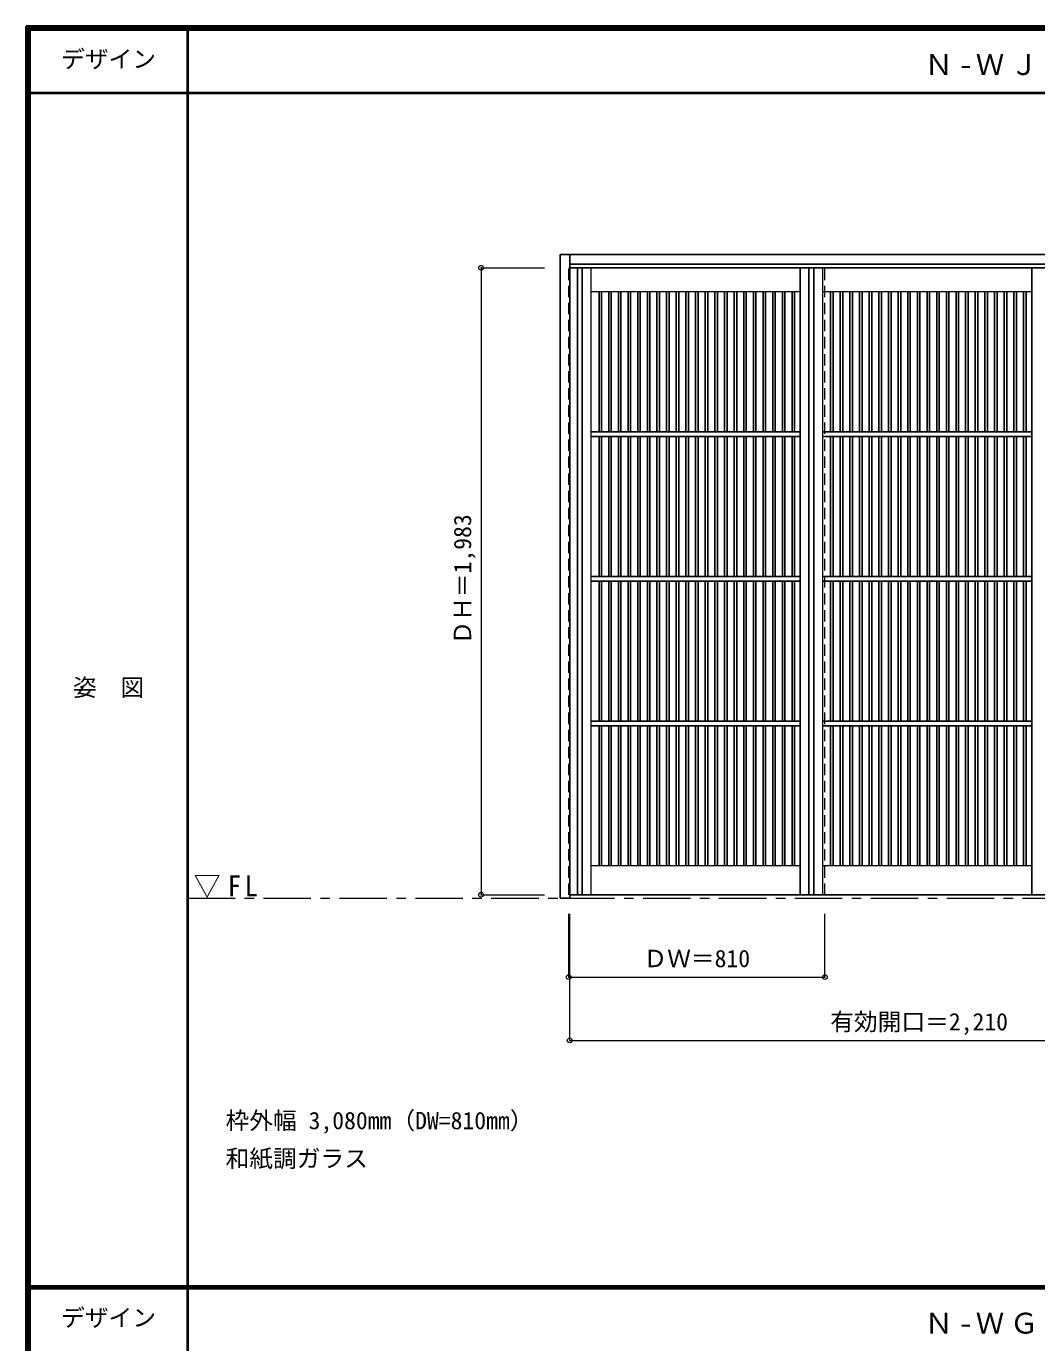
# Model space of a CAD drawing. Units: millimetres, scale not verified. Extents: x -6000 to 5700, y -4307 to 4260.
# Drawn here: x -6000 to -2806, y 12 to 4175 of the extents above; entities that cross this region are included whole.
import ezdxf
from ezdxf.enums import TextEntityAlignment as Align

# ---------------------------------------------------------------- set-up
doc = ezdxf.new("R2010")
doc.units = ezdxf.units.MM
doc.header["$LTSCALE"] = 30
doc.header["$PDMODE"] = 32
doc.header["$PDSIZE"] = 15
doc.linetypes.add('CHAIN1', pattern=[8, 5, -1, 1, -1])
doc.linetypes.add('DASHED1', pattern=[1.8, 1.2, -0.6])
for name, color, linetype, lineweight in [('0-1_通り芯', 7, 'CHAIN1', 18), ('0-2_扉', 4, 'DASHED1', 9), ('0-3_仕上げ', 3, 'Continuous', 25), ('0-4_枠', 3, 'Continuous', 25), ('0-B_寸法', 4, 'Continuous', 9), ('F-1_枠', 6, 'Continuous', 40)]:
    doc.layers.add(name, color=color, linetype=linetype, lineweight=lineweight)
doc.layers.add('0-A_文字', color=7, linetype='Continuous')
doc.layers.add('F-A_文字', color=7, linetype='Continuous')
doc.styles.add('ＭＳ ゴシック', font='')
doc.styles.get('ＭＳ ゴシック').set_extended_font_data('MS Gothic')

msp = doc.modelspace()

# ---------------------------------------------------------------- linework, layer by layer
at = {"layer": '0-1_通り芯'}
msp.add_line((-5490, 1418), (5690, 1418), dxfattribs=at)
at = {"layer": '0-2_扉'}
for p, q in [((-4285, 3411.5), (-4282, 3411.5)), ((-4285, 1428.5), (-4285, 3411.5)), ((-3475, 1428.5), (-3475, 3411.5)), ((-4282, 1428.5), (-4285, 1428.5))]:
    msp.add_line(p, q, dxfattribs=at)
at = {"layer": '0-2_扉', "color": 3, "linetype": 'Continuous', "lineweight": 25}
for p, q in [((-3553, 3411.5), (-3553, 1428.5)), ((-2821, 3411.5), (-2821, 1428.5)), ((-4282, 1428.5), (-2011, 1428.5))]:
    msp.add_line(p, q, dxfattribs=at)
msp.add_lwpolyline([(-4282, 3411.5), (-2011, 3411.5), (-2011, 1428.5)], dxfattribs=at)
at = {"layer": '0-3_仕上げ'}
for p, q in [((-4257.5, 3411.5), (-4257.5, 1428.5)), ((-4242.5, 3411.5), (-4242.5, 1428.5)), ((-3525.5, 3411.5), (-3525.5, 1428.5)), ((-3510.5, 3411.5), (-3510.5, 1428.5)), ((-4189, 3335.5), (-4189, 2893)), ((-4181, 3335.5), (-4181, 2893)), ((-4158.5, 3335.5), (-4158.5, 2893)), ((-4150.5, 3335.5), (-4150.5, 2893)), ((-4128, 3335.5), (-4128, 2893)), ((-4120, 3335.5), (-4120, 2893)), ((-4097.5, 3335.5), (-4097.5, 2893)), ((-4089.5, 3335.5), (-4089.5, 2893)), ((-4067, 3335.5), (-4067, 2893)), ((-4059, 3335.5), (-4059, 2893)), ((-4036.5, 3335.5), (-4036.5, 2893)), ((-4028.5, 3335.5), (-4028.5, 2893)), ((-4006, 3335.5), (-4006, 2893)), ((-3998, 3335.5), (-3998, 2893)), ((-3975.5, 3335.5), (-3975.5, 2893)), ((-3967.5, 3335.5), (-3967.5, 2893)), ((-3945, 3335.5), (-3945, 2893)), ((-3937, 3335.5), (-3937, 2893)), ((-3914.5, 3335.5), (-3914.5, 2893)), ((-3906.5, 3335.5), (-3906.5, 2893)), ((-3884, 3335.5), (-3884, 2893)), ((-3876, 3335.5), (-3876, 2893)), ((-3853.5, 3335.5), (-3853.5, 2893)), ((-3845.5, 3335.5), (-3845.5, 2893)), ((-3823, 3335.5), (-3823, 2893)), ((-3815, 3335.5), (-3815, 2893)), ((-3792.5, 3335.5), (-3792.5, 2893)), ((-3784.5, 3335.5), (-3784.5, 2893)), ((-3762, 3335.5), (-3762, 2893)), ((-3754, 3335.5), (-3754, 2893)), ((-3731.5, 3335.5), (-3731.5, 2893)), ((-3723.5, 3335.5), (-3723.5, 2893)), ((-3701, 3335.5), (-3701, 2893)), ((-3693, 3335.5), (-3693, 2893)), ((-3670.5, 3335.5), (-3670.5, 2893)), ((-3662.5, 3335.5), (-3662.5, 2893)), ((-3640, 3335.5), (-3640, 2893)), ((-3632, 3335.5), (-3632, 2893)), ((-3609.5, 3335.5), (-3609.5, 2893)), ((-3601.5, 3335.5), (-3601.5, 2893)), ((-3579, 3335.5), (-3579, 2893)), ((-3571, 3335.5), (-3571, 2893)), ((-3457, 3335.5), (-3457, 2893)), ((-3449, 3335.5), (-3449, 2893)), ((-3426.5, 3335.5), (-3426.5, 2893)), ((-3418.5, 3335.5), (-3418.5, 2893)), ((-3396, 3335.5), (-3396, 2893)), ((-3388, 3335.5), (-3388, 2893)), ((-3365.5, 3335.5), (-3365.5, 2893)), ((-3357.5, 3335.5), (-3357.5, 2893)), ((-3335, 3335.5), (-3335, 2893)), ((-3327, 3335.5), (-3327, 2893)), ((-3304.5, 3335.5), (-3304.5, 2893)), ((-3296.5, 3335.5), (-3296.5, 2893)), ((-3274, 3335.5), (-3274, 2893)), ((-3266, 3335.5), (-3266, 2893)), ((-3243.5, 3335.5), (-3243.5, 2893)), ((-3235.5, 3335.5), (-3235.5, 2893)), ((-3213, 3335.5), (-3213, 2893)), ((-3205, 3335.5), (-3205, 2893)), ((-3182.5, 3335.5), (-3182.5, 2893)), ((-3174.5, 3335.5), (-3174.5, 2893)), ((-3152, 3335.5), (-3152, 2893)), ((-3144, 3335.5), (-3144, 2893)), ((-3121.5, 3335.5), (-3121.5, 2893)), ((-3113.5, 3335.5), (-3113.5, 2893)), ((-3091, 3335.5), (-3091, 2893)), ((-3083, 3335.5), (-3083, 2893)), ((-3060.5, 3335.5), (-3060.5, 2893)), ((-3052.5, 3335.5), (-3052.5, 2893)), ((-3030, 3335.5), (-3030, 2893)), ((-3022, 3335.5), (-3022, 2893)), ((-2999.5, 3335.5), (-2999.5, 2893)), ((-2991.5, 3335.5), (-2991.5, 2893)), ((-2969, 3335.5), (-2969, 2893)), ((-2961, 3335.5), (-2961, 2893)), ((-2938.5, 3335.5), (-2938.5, 2893)), ((-2930.5, 3335.5), (-2930.5, 2893)), ((-2908, 3335.5), (-2908, 2893)), ((-2900, 3335.5), (-2900, 2893)), ((-2877.5, 3335.5), (-2877.5, 2893)), ((-2869.5, 3335.5), (-2869.5, 2893)), ((-2847, 3335.5), (-2847, 2893)), ((-2839, 3335.5), (-2839, 2893)), ((-3553, 2893), (-4215, 2893)), ((-3553, 2878), (-4215, 2878)), ((-4189, 2878), (-4189, 2435.5)), ((-4181, 2878), (-4181, 2435.5)), ((-4158.5, 2878), (-4158.5, 2435.5)), ((-4150.5, 2878), (-4150.5, 2435.5)), ((-4128, 2878), (-4128, 2435.5)), ((-4120, 2878), (-4120, 2435.5)), ((-4097.5, 2878), (-4097.5, 2435.5)), ((-4089.5, 2878), (-4089.5, 2435.5)), ((-4067, 2878), (-4067, 2435.5)), ((-4059, 2878), (-4059, 2435.5)), ((-4036.5, 2878), (-4036.5, 2435.5)), ((-4028.5, 2878), (-4028.5, 2435.5)), ((-4006, 2878), (-4006, 2435.5)), ((-3998, 2878), (-3998, 2435.5)), ((-3975.5, 2878), (-3975.5, 2435.5)), ((-3967.5, 2878), (-3967.5, 2435.5)), ((-3945, 2878), (-3945, 2435.5)), ((-3937, 2878), (-3937, 2435.5)), ((-3914.5, 2878), (-3914.5, 2435.5)), ((-3906.5, 2878), (-3906.5, 2435.5)), ((-3884, 2878), (-3884, 2435.5)), ((-3876, 2878), (-3876, 2435.5)), ((-3853.5, 2878), (-3853.5, 2435.5)), ((-3845.5, 2878), (-3845.5, 2435.5)), ((-3823, 2878), (-3823, 2435.5)), ((-3815, 2878), (-3815, 2435.5)), ((-3792.5, 2878), (-3792.5, 2435.5)), ((-3784.5, 2878), (-3784.5, 2435.5)), ((-3762, 2878), (-3762, 2435.5)), ((-3754, 2878), (-3754, 2435.5)), ((-3731.5, 2878), (-3731.5, 2435.5)), ((-3723.5, 2878), (-3723.5, 2435.5)), ((-3701, 2878), (-3701, 2435.5)), ((-3693, 2878), (-3693, 2435.5)), ((-3670.5, 2878), (-3670.5, 2435.5)), ((-3662.5, 2878), (-3662.5, 2435.5)), ((-3640, 2878), (-3640, 2435.5)), ((-3632, 2878), (-3632, 2435.5)), ((-3609.5, 2878), (-3609.5, 2435.5)), ((-3601.5, 2878), (-3601.5, 2435.5)), ((-3579, 2878), (-3579, 2435.5)), ((-3571, 2878), (-3571, 2435.5)), ((-2821, 2893), (-3483, 2893)), ((-2821, 2878), (-3483, 2878)), ((-3457, 2878), (-3457, 2435.5)), ((-3449, 2878), (-3449, 2435.5)), ((-3426.5, 2878), (-3426.5, 2435.5)), ((-3418.5, 2878), (-3418.5, 2435.5)), ((-3396, 2878), (-3396, 2435.5)), ((-3388, 2878), (-3388, 2435.5)), ((-3365.5, 2878), (-3365.5, 2435.5)), ((-3357.5, 2878), (-3357.5, 2435.5)), ((-3335, 2878), (-3335, 2435.5)), ((-3327, 2878), (-3327, 2435.5)), ((-3304.5, 2878), (-3304.5, 2435.5)), ((-3296.5, 2878), (-3296.5, 2435.5)), ((-3274, 2878), (-3274, 2435.5)), ((-3266, 2878), (-3266, 2435.5)), ((-3243.5, 2878), (-3243.5, 2435.5)), ((-3235.5, 2878), (-3235.5, 2435.5)), ((-3213, 2878), (-3213, 2435.5)), ((-3205, 2878), (-3205, 2435.5)), ((-3182.5, 2878), (-3182.5, 2435.5)), ((-3174.5, 2878), (-3174.5, 2435.5)), ((-3152, 2878), (-3152, 2435.5)), ((-3144, 2878), (-3144, 2435.5)), ((-3121.5, 2878), (-3121.5, 2435.5)), ((-3113.5, 2878), (-3113.5, 2435.5)), ((-3091, 2878), (-3091, 2435.5)), ((-3083, 2878), (-3083, 2435.5)), ((-3060.5, 2878), (-3060.5, 2435.5)), ((-3052.5, 2878), (-3052.5, 2435.5)), ((-3030, 2878), (-3030, 2435.5)), ((-3022, 2878), (-3022, 2435.5)), ((-2999.5, 2878), (-2999.5, 2435.5)), ((-2991.5, 2878), (-2991.5, 2435.5)), ((-2969, 2878), (-2969, 2435.5)), ((-2961, 2878), (-2961, 2435.5)), ((-2938.5, 2878), (-2938.5, 2435.5)), ((-2930.5, 2878), (-2930.5, 2435.5)), ((-2908, 2878), (-2908, 2435.5)), ((-2900, 2878), (-2900, 2435.5)), ((-2877.5, 2878), (-2877.5, 2435.5)), ((-2869.5, 2878), (-2869.5, 2435.5)), ((-2847, 2878), (-2847, 2435.5)), ((-2839, 2878), (-2839, 2435.5)), ((-3553, 2435.5), (-4215, 2435.5)), ((-3553, 2420.5), (-4215, 2420.5)), ((-4189, 2420.5), (-4189, 1978)), ((-4181, 2420.5), (-4181, 1978)), ((-4158.5, 2420.5), (-4158.5, 1978)), ((-4150.5, 2420.5), (-4150.5, 1978)), ((-4128, 2420.5), (-4128, 1978)), ((-4120, 2420.5), (-4120, 1978)), ((-4097.5, 2420.5), (-4097.5, 1978)), ((-4089.5, 2420.5), (-4089.5, 1978)), ((-4067, 2420.5), (-4067, 1978)), ((-4059, 2420.5), (-4059, 1978)), ((-4036.5, 2420.5), (-4036.5, 1978)), ((-4028.5, 2420.5), (-4028.5, 1978)), ((-4006, 2420.5), (-4006, 1978)), ((-3998, 2420.5), (-3998, 1978)), ((-3975.5, 2420.5), (-3975.5, 1978)), ((-3967.5, 2420.5), (-3967.5, 1978)), ((-3945, 2420.5), (-3945, 1978)), ((-3937, 2420.5), (-3937, 1978)), ((-3914.5, 2420.5), (-3914.5, 1978)), ((-3906.5, 2420.5), (-3906.5, 1978)), ((-3884, 2420.5), (-3884, 1978)), ((-3876, 2420.5), (-3876, 1978)), ((-3853.5, 2420.5), (-3853.5, 1978)), ((-3845.5, 2420.5), (-3845.5, 1978)), ((-3823, 2420.5), (-3823, 1978)), ((-3815, 2420.5), (-3815, 1978)), ((-3792.5, 2420.5), (-3792.5, 1978)), ((-3784.5, 2420.5), (-3784.5, 1978)), ((-3762, 2420.5), (-3762, 1978)), ((-3754, 2420.5), (-3754, 1978)), ((-3731.5, 2420.5), (-3731.5, 1978)), ((-3723.5, 2420.5), (-3723.5, 1978)), ((-3701, 2420.5), (-3701, 1978)), ((-3693, 2420.5), (-3693, 1978)), ((-3670.5, 2420.5), (-3670.5, 1978)), ((-3662.5, 2420.5), (-3662.5, 1978)), ((-3640, 2420.5), (-3640, 1978)), ((-3632, 2420.5), (-3632, 1978)), ((-3609.5, 2420.5), (-3609.5, 1978)), ((-3601.5, 2420.5), (-3601.5, 1978)), ((-3579, 2420.5), (-3579, 1978)), ((-3571, 2420.5), (-3571, 1978)), ((-2821, 2435.5), (-3483, 2435.5)), ((-2821, 2420.5), (-3483, 2420.5)), ((-3457, 2420.5), (-3457, 1978)), ((-3449, 2420.5), (-3449, 1978)), ((-3426.5, 2420.5), (-3426.5, 1978)), ((-3418.5, 2420.5), (-3418.5, 1978)), ((-3396, 2420.5), (-3396, 1978)), ((-3388, 2420.5), (-3388, 1978)), ((-3365.5, 2420.5), (-3365.5, 1978)), ((-3357.5, 2420.5), (-3357.5, 1978)), ((-3335, 2420.5), (-3335, 1978)), ((-3327, 2420.5), (-3327, 1978)), ((-3304.5, 2420.5), (-3304.5, 1978)), ((-3296.5, 2420.5), (-3296.5, 1978)), ((-3274, 2420.5), (-3274, 1978)), ((-3266, 2420.5), (-3266, 1978)), ((-3243.5, 2420.5), (-3243.5, 1978)), ((-3235.5, 2420.5), (-3235.5, 1978)), ((-3213, 2420.5), (-3213, 1978)), ((-3205, 2420.5), (-3205, 1978)), ((-3182.5, 2420.5), (-3182.5, 1978)), ((-3174.5, 2420.5), (-3174.5, 1978)), ((-3152, 2420.5), (-3152, 1978)), ((-3144, 2420.5), (-3144, 1978)), ((-3121.5, 2420.5), (-3121.5, 1978)), ((-3113.5, 2420.5), (-3113.5, 1978)), ((-3091, 2420.5), (-3091, 1978)), ((-3083, 2420.5), (-3083, 1978)), ((-3060.5, 2420.5), (-3060.5, 1978)), ((-3052.5, 2420.5), (-3052.5, 1978)), ((-3030, 2420.5), (-3030, 1978)), ((-3022, 2420.5), (-3022, 1978)), ((-2999.5, 2420.5), (-2999.5, 1978)), ((-2991.5, 2420.5), (-2991.5, 1978)), ((-2969, 2420.5), (-2969, 1978)), ((-2961, 2420.5), (-2961, 1978)), ((-2938.5, 2420.5), (-2938.5, 1978)), ((-2930.5, 2420.5), (-2930.5, 1978)), ((-2908, 2420.5), (-2908, 1978)), ((-2900, 2420.5), (-2900, 1978)), ((-2877.5, 2420.5), (-2877.5, 1978)), ((-2869.5, 2420.5), (-2869.5, 1978)), ((-2847, 2420.5), (-2847, 1978)), ((-2839, 2420.5), (-2839, 1978)), ((-3553, 1978), (-4215, 1978)), ((-3553, 1963), (-4215, 1963)), ((-4189, 1963), (-4189, 1520.5)), ((-4181, 1963), (-4181, 1520.5)), ((-4158.5, 1963), (-4158.5, 1520.5)), ((-4150.5, 1963), (-4150.5, 1520.5)), ((-4128, 1963), (-4128, 1520.5)), ((-4120, 1963), (-4120, 1520.5)), ((-4097.5, 1963), (-4097.5, 1520.5)), ((-4089.5, 1963), (-4089.5, 1520.5)), ((-4067, 1963), (-4067, 1520.5)), ((-4059, 1963), (-4059, 1520.5)), ((-4036.5, 1963), (-4036.5, 1520.5)), ((-4028.5, 1963), (-4028.5, 1520.5)), ((-4006, 1963), (-4006, 1520.5)), ((-3998, 1963), (-3998, 1520.5)), ((-3975.5, 1963), (-3975.5, 1520.5)), ((-3967.5, 1963), (-3967.5, 1520.5)), ((-3945, 1963), (-3945, 1520.5)), ((-3937, 1963), (-3937, 1520.5)), ((-3914.5, 1963), (-3914.5, 1520.5)), ((-3906.5, 1963), (-3906.5, 1520.5)), ((-3884, 1963), (-3884, 1520.5)), ((-3876, 1963), (-3876, 1520.5)), ((-3853.5, 1963), (-3853.5, 1520.5)), ((-3845.5, 1963), (-3845.5, 1520.5)), ((-3823, 1963), (-3823, 1520.5)), ((-3815, 1963), (-3815, 1520.5)), ((-3792.5, 1963), (-3792.5, 1520.5)), ((-3784.5, 1963), (-3784.5, 1520.5)), ((-3762, 1963), (-3762, 1520.5)), ((-3754, 1963), (-3754, 1520.5)), ((-3731.5, 1963), (-3731.5, 1520.5)), ((-3723.5, 1963), (-3723.5, 1520.5)), ((-3701, 1963), (-3701, 1520.5)), ((-3693, 1963), (-3693, 1520.5)), ((-3670.5, 1963), (-3670.5, 1520.5)), ((-3662.5, 1963), (-3662.5, 1520.5)), ((-3640, 1963), (-3640, 1520.5)), ((-3632, 1963), (-3632, 1520.5)), ((-3609.5, 1963), (-3609.5, 1520.5)), ((-3601.5, 1963), (-3601.5, 1520.5)), ((-3579, 1963), (-3579, 1520.5)), ((-3571, 1963), (-3571, 1520.5)), ((-2821, 1978), (-3483, 1978)), ((-2821, 1963), (-3483, 1963)), ((-3457, 1963), (-3457, 1520.5)), ((-3449, 1963), (-3449, 1520.5)), ((-3426.5, 1963), (-3426.5, 1520.5)), ((-3418.5, 1963), (-3418.5, 1520.5)), ((-3396, 1963), (-3396, 1520.5)), ((-3388, 1963), (-3388, 1520.5)), ((-3365.5, 1963), (-3365.5, 1520.5)), ((-3357.5, 1963), (-3357.5, 1520.5)), ((-3335, 1963), (-3335, 1520.5)), ((-3327, 1963), (-3327, 1520.5)), ((-3304.5, 1963), (-3304.5, 1520.5)), ((-3296.5, 1963), (-3296.5, 1520.5)), ((-3274, 1963), (-3274, 1520.5)), ((-3266, 1963), (-3266, 1520.5)), ((-3243.5, 1963), (-3243.5, 1520.5)), ((-3235.5, 1963), (-3235.5, 1520.5)), ((-3213, 1963), (-3213, 1520.5)), ((-3205, 1963), (-3205, 1520.5)), ((-3182.5, 1963), (-3182.5, 1520.5)), ((-3174.5, 1963), (-3174.5, 1520.5)), ((-3152, 1963), (-3152, 1520.5)), ((-3144, 1963), (-3144, 1520.5)), ((-3121.5, 1963), (-3121.5, 1520.5)), ((-3113.5, 1963), (-3113.5, 1520.5)), ((-3091, 1963), (-3091, 1520.5)), ((-3083, 1963), (-3083, 1520.5)), ((-3060.5, 1963), (-3060.5, 1520.5)), ((-3052.5, 1963), (-3052.5, 1520.5)), ((-3030, 1963), (-3030, 1520.5)), ((-3022, 1963), (-3022, 1520.5)), ((-2999.5, 1963), (-2999.5, 1520.5)), ((-2991.5, 1963), (-2991.5, 1520.5)), ((-2969, 1963), (-2969, 1520.5)), ((-2961, 1963), (-2961, 1520.5)), ((-2938.5, 1963), (-2938.5, 1520.5)), ((-2930.5, 1963), (-2930.5, 1520.5)), ((-2908, 1963), (-2908, 1520.5)), ((-2900, 1963), (-2900, 1520.5)), ((-2877.5, 1963), (-2877.5, 1520.5)), ((-2869.5, 1963), (-2869.5, 1520.5)), ((-2847, 1963), (-2847, 1520.5)), ((-2839, 1963), (-2839, 1520.5))]:
    msp.add_line(p, q, dxfattribs=at)
at = {"layer": '0-3_仕上げ', "color": 7, "lineweight": 18}
for p, q in [((-4215, 3411.5), (-4215, 1428.5)), ((-3483, 3411.5), (-3483, 1428.5)), ((-3553, 3335.5), (-4215, 3335.5)), ((-2821, 3335.5), (-3483, 3335.5)), ((-3553, 1520.5), (-4215, 1520.5)), ((-2821, 1520.5), (-3483, 1520.5))]:
    msp.add_line(p, q, dxfattribs=at)
at = {"layer": '0-4_枠'}
for p, q in [((-4282, 1418), (-4282, 3453)), ((-4282, 3423), (-1262, 3423))]:
    msp.add_line(p, q, dxfattribs=at)
for points in [[(-4282, 1418), (-4312, 1418), (-4312, 3453)], [(-4312, 3453), (-1232, 3453), (-1232, 1418)]]:
    msp.add_lwpolyline(points, dxfattribs=at)
at = {"layer": '0-B_寸法'}
for p, q in [((-4562, 3411.5), (-4562, 1428.5)), ((-4562, 3411.5), (-4362, 3411.5)), ((-4562, 1428.5), (-4362, 1428.5)), ((-4285, 1168), (-4285, 1368)), ((-4282, 968), (-4282, 1368)), ((-3475, 1168), (-3475, 1368)), ((-4285, 1168), (-3475, 1168)), ((-4282, 968), (-2072, 968))]:
    msp.add_line(p, q, dxfattribs=at)
at = {"layer": '0-B_寸法', "color": 7}
for p in [(-4562, 3411.5), (-4562, 1428.5), (-4285, 1168), (-3475, 1168), (-4282, 968)]:
    msp.add_point(p, dxfattribs=at)
at = {"layer": 'F-1_枠'}
for p, q in [((-6000, 4175), (5700, 4175)), ((-6000, 4175), (-6000, -4205)), ((-6000, 4170), (5700, 4170)), ((-6000, 4165), (5700, 4165)), ((-5995, 4175), (-5995, -4205)), ((-5990, 4175), (-5990, -4205)), ((-5490, 4175), (-5490, -3790)), ((-6000, 3965), (5700, 3965)), ((-6000, 190.5), (5700, 190.5)), ((-6000, 187.5), (5700, 187.5)), ((-6000, 184.5), (5700, 184.5))]:
    msp.add_line(p, q, dxfattribs=at)

# ---------------------------------------------------------------- texts
at = {"layer": '0-A_文字', "style": 'ＭＳ ゴシック'}
for s, p in [('枠外幅 3,080mm（DW=810mm）', (-5370, 670.5)), ('和紙調ガラス', (-5370, 550.5))]:
    msp.add_text(s, height=54.99, dxfattribs=at).set_placement(p, align=Align.BOTTOM_LEFT)
at = {"layer": '0-A_文字', "char_height": 65.98, "attachment_point": 7, "style": 'ＭＳ ゴシック'}
for s, insert in [('\\T1.2;Ｎ-ＷＪ', (-3160, 4020)), ('\\T1.26;\\W0.95;▽FL', (-5471.25, 1418)), ('\\T1.2;Ｎ-ＷＧ', (-3160, 39.5))]:
    msp.add_mtext(s, dxfattribs=dict(at, insert=insert))
at = {"layer": '0-B_寸法', "color": 7, "style": 'ＭＳ ゴシック'}
msp.add_text('ＤＨ＝1,983', height=54.99, rotation=90, dxfattribs=at).set_placement((-4577, 2219.75), align=Align.BOTTOM_LEFT)
for s, p in [('ＤＷ＝810', (-4048.75, 1183)), ('有効開口＝2,210', (-3458.25, 983))]:
    msp.add_text(s, height=54.99, dxfattribs=at).set_placement(p, align=Align.BOTTOM_LEFT)
at = {"layer": 'F-A_文字', "style": 'ＭＳ ゴシック'}
for s, p in [('デザイン', (-5890, 4027.5)), ('姿\u3000図', (-5852.5, 2040.25)), ('デザイン', (-5890, 47))]:
    msp.add_text(s, height=54.99, dxfattribs=at).set_placement(p, align=Align.BOTTOM_LEFT)

doc.saveas('drawing.dxf')
